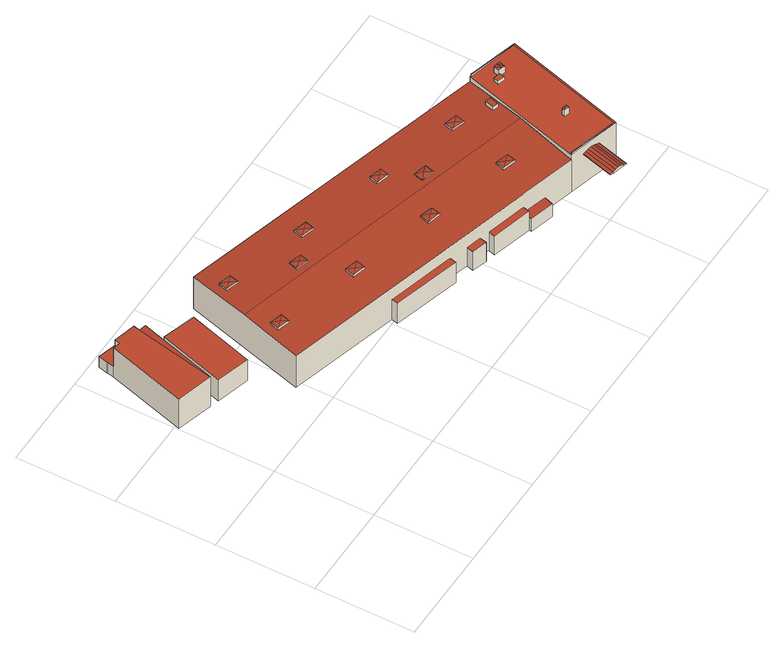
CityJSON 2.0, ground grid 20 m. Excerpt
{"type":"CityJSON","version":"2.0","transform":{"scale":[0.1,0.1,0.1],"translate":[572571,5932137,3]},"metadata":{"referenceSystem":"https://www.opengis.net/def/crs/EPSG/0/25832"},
"CityObjects":{
"building1":{"type":"Building","attributes":{"Grundfläche 2D":"140.155219","Grundhöhe NN":"3.388"},"geometry":[{"type":"Solid","lod":"3","boundaries":[[[[0,1,2]],[[1,3,4,5,6,7,2]],[[8,9,10,11,12,13,14,15]],[[0,2,16,17]],[[1,0,17,18]],[[3,1,18,19]],[[11,4,3,19,20,12]],[[4,11,10,5]],[[5,10,9,6]],[[6,9,21,22,7]],[[2,7,22,16]],[[13,12,20,23]],[[14,13,23,24]],[[15,14,24,25]],[[8,15,25,26]],[[9,8,26,21]],[[23,20,19,18,17,16,22,21,26,25,24]]]],"semantics":{"surfaces":[{"type":"RoofSurface"},{"type":"WallSurface"},{"type":"GroundSurface"}],"values":[[0,0,0,1,1,1,1,1,1,1,1,1,1,1,1,1,2]]}}]},
"building2":{"type":"Building","attributes":{"Grundfläche 2D":"100.712525","Grundhöhe NN":"3.388"},"geometry":[{"type":"Solid","lod":"3","boundaries":[[[[27,28,29,30]],[[31,32,33,34]],[[30,29,35,36]],[[27,30,36,37]],[[28,27,37,38]],[[28,38,39,32,31,40,35,29]],[[33,32,39,41]],[[34,33,41,42]],[[31,34,42,40]],[[40,42,41,39,38,37,36,35]]]],"semantics":{"surfaces":[{"type":"RoofSurface"},{"type":"WallSurface"},{"type":"GroundSurface"}],"values":[[0,0,1,1,1,1,1,1,1,2]]}}]},
"building3":{"type":"Building","attributes":{"Grundfläche 2D":"1731.217760","Grundhöhe NN":"3.388"},"children":["building3-1","building3-2","building3-3","building3-4","building3-5","building3-6","building3-7","building3-8","building3-9","building3-10","building3-11"],"geometry":[{"type":"Solid","lod":"3","boundaries":[[[[43,44,45,46]],[[47,43,46,48,49,50]],[[51,52,53,54]],[[55,56,57,58]],[[59,60,61,62]],[[63,64,65,66]],[[44,43,47,67,68]],[[45,44,68,69]],[[48,46,45,69,70]],[[61,60,71,72,63,66,73,74,54,53,75,76,57,56,77,67,47,50,49,48,70,78]],[[51,54,74,79]],[[52,51,79,80]],[[53,52,80,75]],[[58,57,76,81]],[[55,58,81,82]],[[56,55,82,77]],[[62,61,78,83]],[[59,62,83,84]],[[60,59,84,71]],[[85,73,66,65]],[[64,63,72,86]],[[65,64,86,85]],[[70,69,68,67,77,82,81,76,75,80,79,74,73,85,86,72,71,84,83,78]]]],"semantics":{"surfaces":[{"type":"RoofSurface"},{"type":"WallSurface"},{"type":"GroundSurface"}],"values":[[0,0,0,0,0,0,1,1,1,1,1,1,1,1,1,1,1,1,1,1,1,1,2]]}}]},
"building3-1":{"type":"BuildingInstallation","parents":["building3"],"geometry":[{"type":"MultiSurface","lod":"3","boundaries":[[[87,88,89]],[[87,90,88]],[[87,89,91]],[[87,91,90]],[[89,88,92,93]],[[91,89,93,94]],[[90,91,94,95]],[[88,90,95,92]]],"semantics":{"surfaces":[{"type":"RoofSurface"},{"type":"WallSurface"}],"values":[0,0,0,0,1,1,1,1]}}]},
"building3-2":{"type":"BuildingInstallation","parents":["building3"],"geometry":[{"type":"MultiSurface","lod":"3","boundaries":[[[96,97,98]],[[96,99,97]],[[96,98,100]],[[96,100,99]],[[98,97,101,102]],[[100,98,102,103]],[[99,100,103,104]],[[97,99,104,101]]],"semantics":{"surfaces":[{"type":"RoofSurface"},{"type":"WallSurface"}],"values":[0,0,0,0,1,1,1,1]}}]},
"building3-3":{"type":"BuildingInstallation","parents":["building3"],"geometry":[{"type":"MultiSurface","lod":"3","boundaries":[[[105,106,107]],[[105,108,106]],[[105,107,109]],[[105,109,108]],[[107,106,110,111]],[[109,107,111,112]],[[108,109,112,113]],[[106,108,113,110]]],"semantics":{"surfaces":[{"type":"RoofSurface"},{"type":"WallSurface"}],"values":[0,0,0,0,1,1,1,1]}}]},
"building3-4":{"type":"BuildingInstallation","parents":["building3"],"geometry":[{"type":"MultiSurface","lod":"3","boundaries":[[[114,115,116]],[[114,117,115]],[[114,116,118]],[[114,118,117]],[[116,115,119,120]],[[118,116,120,121]],[[117,118,121,122]],[[115,117,122,119]]],"semantics":{"surfaces":[{"type":"RoofSurface"},{"type":"WallSurface"}],"values":[0,0,0,0,1,1,1,1]}}]},
"building3-5":{"type":"BuildingInstallation","parents":["building3"],"geometry":[{"type":"MultiSurface","lod":"3","boundaries":[[[123,124,125]],[[123,126,124]],[[123,125,127]],[[123,127,126]],[[125,124,128,129]],[[127,125,129,130]],[[126,127,130,131]],[[124,126,131,128]]],"semantics":{"surfaces":[{"type":"RoofSurface"},{"type":"WallSurface"}],"values":[0,0,0,0,1,1,1,1]}}]},
"building3-6":{"type":"BuildingInstallation","parents":["building3"],"geometry":[{"type":"MultiSurface","lod":"3","boundaries":[[[132,133,134]],[[132,135,133]],[[132,134,136]],[[132,136,135]],[[134,133,137,138]],[[136,134,138,139]],[[135,136,139,140]],[[133,135,140,137]]],"semantics":{"surfaces":[{"type":"RoofSurface"},{"type":"WallSurface"}],"values":[0,0,0,0,1,1,1,1]}}]},
"building3-7":{"type":"BuildingInstallation","parents":["building3"],"geometry":[{"type":"MultiSurface","lod":"3","boundaries":[[[141,142,143]],[[141,144,142]],[[141,143,145]],[[141,145,144]],[[143,142,146,147]],[[145,143,147,148]],[[144,145,148,149]],[[142,144,149,146]]],"semantics":{"surfaces":[{"type":"RoofSurface"},{"type":"WallSurface"}],"values":[0,0,0,0,1,1,1,1]}}]},
"building3-8":{"type":"BuildingInstallation","parents":["building3"],"geometry":[{"type":"MultiSurface","lod":"3","boundaries":[[[150,151,152]],[[150,153,151]],[[150,152,154]],[[150,154,153]],[[152,151,155,156]],[[154,152,156,157]],[[153,154,157,158]],[[151,153,158,155]]],"semantics":{"surfaces":[{"type":"RoofSurface"},{"type":"WallSurface"}],"values":[0,0,0,0,1,1,1,1]}}]},
"building3-9":{"type":"BuildingInstallation","parents":["building3"],"geometry":[{"type":"MultiSurface","lod":"3","boundaries":[[[159,160,161,162]],[[162,161,163,164]],[[159,162,164,165]],[[160,159,165,166]],[[161,160,166,163]]],"semantics":{"surfaces":[{"type":"RoofSurface"},{"type":"WallSurface"}],"values":[0,1,1,1,1]}}]},
"building3-10":{"type":"BuildingInstallation","parents":["building3"],"geometry":[{"type":"MultiSurface","lod":"3","boundaries":[[[167,168,169]],[[167,170,168]],[[167,169,171]],[[167,171,170]],[[169,168,172,173]],[[171,169,173,174]],[[170,171,174,175]],[[168,170,175,172]]],"semantics":{"surfaces":[{"type":"RoofSurface"},{"type":"WallSurface"}],"values":[0,0,0,0,1,1,1,1]}}]},
"building3-11":{"type":"BuildingInstallation","parents":["building3"],"geometry":[{"type":"MultiSurface","lod":"3","boundaries":[[[176,177,178]],[[176,179,177]],[[176,178,180]],[[176,180,179]],[[178,177,181,182]],[[180,178,182,183]],[[179,180,183,184]],[[177,179,184,181]]],"semantics":{"surfaces":[{"type":"RoofSurface"},{"type":"WallSurface"}],"values":[0,0,0,0,1,1,1,1]}}]},
"building4":{"type":"Building","attributes":{"Grundfläche 2D":"268.684415","Grundhöhe NN":"3.388"},"children":["building4-1","building4-2","building4-3","building4-4","building4-5"],"geometry":[{"type":"Solid","lod":"3","boundaries":[[[[185,186,187,188,189,190,191,192,193,194,195,196]],[[188,187,186,197,68]],[[190,189,188,68,67]],[[191,190,67,198,199,200,201,202,185,196,195,194,193,192]],[[186,185,202,197]],[[201,200,199,198,67,68,197,202]]]],"semantics":{"surfaces":[{"type":"RoofSurface"},{"type":"WallSurface"},{"type":"GroundSurface"}],"values":[[0,1,1,1,1,2]]}}]},
"building4-1":{"type":"BuildingInstallation","parents":["building4"],"geometry":[{"type":"MultiSurface","lod":"3","boundaries":[[[203,204,205]],[[206,205,207]],[[203,205,206]],[[206,207,208]],[[204,209,210,207,205]],[[210,211,208,207]],[[208,211,212,203,206]],[[212,209,204,203]]],"semantics":{"surfaces":[{"type":"RoofSurface"},{"type":"WallSurface"}],"values":[0,0,0,0,1,1,1,1]}}]},
"building4-2":{"type":"BuildingInstallation","parents":["building4"],"geometry":[{"type":"MultiSurface","lod":"3","boundaries":[[[213,214,215,216]],[[216,215,217,218]],[[213,216,218,219]],[[214,213,219,220]],[[215,214,220,217]]],"semantics":{"surfaces":[{"type":"RoofSurface"},{"type":"WallSurface"}],"values":[0,1,1,1,1]}}]},
"building4-3":{"type":"BuildingInstallation","parents":["building4"],"geometry":[{"type":"MultiSurface","lod":"3","boundaries":[[[221,222,223,224,225,226,227,228,229,230,231,232,233,234]],[[235,236,228,227]],[[187,235,227,226]],[[229,228,236,237]],[[237,238,239,240,232,231,230,229]],[[240,191,233,232]],[[233,191,192,193,194,195,222,221,234]],[[195,196,185,224,223,222]],[[185,186,225,224]],[[226,225,186,187]]],"semantics":{"surfaces":[{"type":"RoofSurface"},{"type":"WallSurface"}],"values":[0,1,1,1,1,1,1,1,1,1]}}]},
"building4-4":{"type":"BuildingInstallation","parents":["building4"],"geometry":[{"type":"MultiSurface","lod":"3","boundaries":[[[241,242,243,244]],[[242,245,246,243]],[[247,241,244,248]],[[245,248,246]],[[247,248,245]],[[247,245,242,241]],[[244,243,249,250]],[[248,244,250,251]],[[246,248,251,252]],[[243,246,252,249]]],"semantics":{"surfaces":[{"type":"RoofSurface"},{"type":"WallSurface"}],"values":[0,0,0,0,0,0,1,1,1,1]}}]},
"building4-5":{"type":"BuildingInstallation","parents":["building4"],"geometry":[{"type":"MultiSurface","lod":"3","boundaries":[[[253,254,255,256,257]],[[258,256,255,259]],[[259,260,261,258]],[[260,262,263,261]],[[262,264,265,263]],[[265,264,266,267,268]],[[269,254,253,257,270,271]],[[264,262,260,259,272,273,274]],[[266,264,274,275]],[[276,268,267,266,275,277]],[[257,256,278,270]],[[265,268,276,279]],[[256,258,261,263,265,279,278]],[[276,277,275,274,273,272,280,269,271,270,278,279]]],"semantics":{"surfaces":[{"type":"RoofSurface"},{"type":"WallSurface"},{"type":"OuterCeilingSurface"}],"values":[0,0,0,0,0,0,1,1,1,1,1,1,1,2]}}]}
},
"vertices":[
[121,530,80],[107,534,79],[75,372,80],[110,547,79],[66,559,78],[63,548,78],[49,552,78],[3,393,78],[52,565,31],[49,552,31],[63,548,31],[66,559,31],[88,553,31],[94,574,31],[56,585,31],[51,566,31],[75,372,4],[121,530,4],[107,534,4],[110,547,4],[88,553,4],[49,552,4],[3,393,4],[94,574,4],[56,585,4],[51,566,4],[52,565,4],
[148,509,30],[144,495,30],[183,484,30],[187,498,30],[198,479,57],[131,499,58],[93,367,58],[160,348,57],[183,484,4],[187,498,4],[148,509,4],[144,495,4],[131,499,4],[198,479,4],[93,367,4],[160,348,4],
[859,214,91],[893,336,85],[257,514,85],[222,391,91],[824,91,85],[188,268,85],[713,122,85],[714,122,85],[629,130,52],[709,108,52],[713,122,52],[633,144,52],[757,90,36],[762,108,38],[714,122,38],[709,103,36],[540,155,55],[544,169,55],[409,206,55],[406,193,55],[583,158,52],[579,144,52],[609,135,52],[613,150,52],[824,91,4],[893,336,4],[257,514,4],[188,268,4],[544,169,4],[583,158,4],[613,150,4],[633,144,4],[713,122,4],[714,122,4],[762,108,4],[409,206,4],[629,130,4],[709,108,4],[709,103,4],[757,90,4],[406,193,4],[540,155,4],[609,135,4],[579,144,4],
[410,281,94],[426,287,93],[400,294,93],[421,268,93],[395,275,93],[426,287,89],[400,294,89],[395,275,88],[421,268,88],
[271,452,93],[286,458,92],[261,465,92],[281,439,92],[256,447,92],[286,458,87],[261,465,87],[256,447,88],[281,439,88],
[374,372,95],[389,378,93],[364,385,93],[384,360,93],[358,367,93],[389,378,90],[364,385,90],[358,367,91],[384,360,91],
[618,356,93],[633,361,92],[608,368,92],[628,343,92],[603,350,92],[633,361,87],[608,368,87],[603,350,88],[628,343,88],
[584,233,94],[599,238,93],[574,246,93],[594,220,93],[568,227,93],[599,238,89],[574,246,89],[568,227,88],[594,220,88],
[237,329,94],[252,335,93],[227,342,93],[247,317,93],[222,324,93],[252,335,89],[227,342,89],[222,324,88],[247,317,88],
[445,404,93],[460,409,92],[434,417,92],[455,391,92],[429,398,92],[460,409,87],[434,417,87],[429,398,88],[455,391,88],
[792,307,93],[807,313,92],[781,320,92],[802,294,92],[776,302,92],[807,313,87],[781,320,87],[776,302,88],[802,294,88],
[868,280,98],[857,283,98],[852,265,97],[863,262,97],[852,265,89],[863,262,89],[868,280,88],[857,283,88],
[757,184,94],[773,190,93],[747,197,93],[768,172,93],[742,179,93],[773,190,89],[747,197,89],[742,179,88],[768,172,88],
[662,292,95],[678,298,93],[652,305,93],[673,279,93],[647,286,93],[678,298,90],[652,305,90],[647,286,91],[673,279,91],
[926,62,101],[995,307,101],[895,335,98],[893,336,98],[859,214,98],[824,91,98],[826,91,98],[850,84,99],[856,82,99],[861,81,99],[875,77,99],[880,75,100],[995,307,4],[856,82,4],[861,81,4],[875,77,4],[880,75,4],[926,62,4],
[921,304,115],[918,292,114],[924,290,116],[928,302,116],[931,288,114],[934,301,115],[918,292,99],[931,288,99],[934,301,99],[921,304,99],
[918,291,107],[904,294,107],[901,284,107],[915,280,107],[901,284,99],[915,280,99],[918,291,99],[904,294,99],
[861,81,102],[875,77,102],[880,75,102],[926,62,102],[995,307,102],[895,335,102],[894,333,102],[992,306,102],[924,65,102],[851,86,102],[850,86,102],[826,93,102],[826,91,102],[856,82,102],[894,333,98],[992,306,101],[924,65,101],[851,86,99],[850,86,99],[826,93,98],
[897,148,119],[897,151,119],[896,153,115],[895,147,115],[904,149,119],[906,150,115],[903,146,119],[904,144,115],[896,153,99],[895,147,99],[904,144,100],[906,150,100],
[869,8,81],[886,74,81],[880,75,83],[863,10,83],[868,8,81],[857,11,85],[875,77,85],[868,79,86],[851,13,86],[861,81,85],[844,14,85],[856,82,83],[839,16,83],[850,84,81],[850,83,81],[833,18,81],[886,74,79],[868,8,79],[869,8,79],[875,77,79],[861,81,79],[856,82,79],[850,84,79],[833,18,79],[850,83,79],[863,10,79],[839,16,79],[880,75,79]
]}
